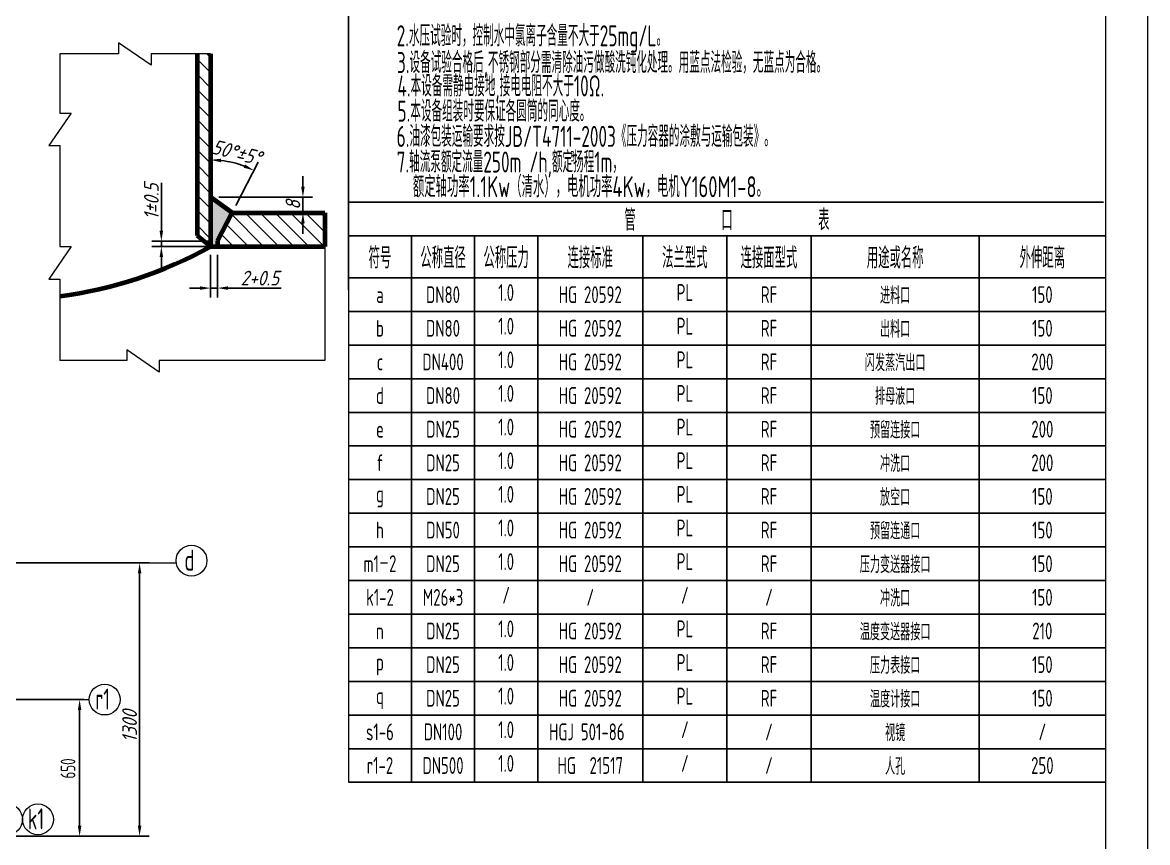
# Model space of a CAD drawing. Header units: millimetres. Extents: x -81840 to -67320, y -57700 to -40880.
# Drawn here: x -72670 to -67320, y -48315 to -44414 of the extents above; entities that cross this region are included whole.
import ezdxf
from ezdxf.enums import TextEntityAlignment as Align

# ---------------------------------------------------------------- set-up
doc = ezdxf.new("R2010")
doc.units = ezdxf.units.MM
doc.linetypes.add('ACAD_ISO02W100', pattern=[11, 8, -3])
for name, color, linetype, lineweight in [('标注', 7, 'Continuous', 18), ('粗实线', 4, 'Continuous', 70), ('细实线', 7, 'Continuous', 18), ('虚线', 2, 'ACAD_ISO02W100', 18)]:
    doc.layers.add(name, color=color, linetype=linetype, lineweight=lineweight)
doc.styles.add('GB', font='gbeitc.shx', dxfattribs={"bigfont": 'gbcbig.shx'})
doc.styles.add('HGCAD', font='gbenor.shx', dxfattribs={"width": 0.75, "bigfont": 'gbcbig.shx'})
doc.dimstyles.new('GB$0', dxfattribs={"dimscale": 20, "dimtxt": 3.5, "dimasz": 2.5, "dimexe": 2.25, "dimexo": 2, "dimtad": 1, "dimdec": 0, "dimtxsty": 'GB', "dimcen": 2.5, "dimadec": 0, "dimazin": 0, "dimtfac": 1, "dimtdec": 0, "dimtmove": 0, "dimatfit": 3, "dimfxl": 0, "dimarcsym": 0})
doc.dimstyles.new('GB$2', dxfattribs={"dimscale": 20, "dimtxt": 3.5, "dimasz": 2.5, "dimexe": 2.25, "dimexo": 2, "dimtad": 1, "dimdec": 0, "dimtxsty": 'GB', "dimcen": 2.5, "dimadec": 0, "dimazin": 0, "dimtfac": 1, "dimtdec": 0, "dimtmove": 0, "dimatfit": 3, "dimfxl": 0, "dimarcsym": 0})

# ---------------------------------------------------------------- blocks, each defined once
blk = doc.blocks.new('HGCAD#HGTFTK~A1Z~HGCAD图框')
at = {"layer": '细实线', "color": 7}
blk.add_lwpolyline([(10, -10), (-584, -10), (-584, 831), (10, 831)], close=True, dxfattribs=at)
at = {"layer": '细实线', "color": 2}
blk.add_lwpolyline([(0, 0), (-559, 0), (-559, 821), (0, 821)], close=True, dxfattribs=at)
blk = doc.blocks.new('HGCAD设计数据表-管口表-表头')
at = {"color": 7, "linetype": 'Continuous', "lineweight": -3}
for p, q in [((-180, 0), (-180, -18)), ((-180, -8), (0, -8)), ((-165, -8), (-165, -18)), ((-150, -8), (-150, -18)), ((-135, -8), (-135, -18)), ((-110, -8), (-110, -18)), ((-90, -8), (-90, -18)), ((-70, -8), (-70, -18)), ((-30, -8), (-30, -18)), ((-180, -18), (0, -18))]:
    blk.add_line(p, q, dxfattribs=at)
at = {"color": 7, "linetype": 'Continuous', "lineweight": -3, "style": 'HGCAD', "width": 0.75}
for s, p in [('管          口          表', (-90, -4)), ('符号', (-172.5, -13)), ('公称直径', (-157.5, -13)), ('公称压力', (-142.5, -13)), ('连接标准', (-122.5, -13)), ('法兰型式', (-100, -13)), ('连接面型式', (-80, -13)), ('用途或名称', (-50, -13)), ('外伸距离', (-15, -13))]:
    blk.add_text(s, height=5, dxfattribs=at).set_placement(p, align=Align.MIDDLE)
blk = doc.blocks.new('HGCAD设计数据表-管口表-内容')
at = {"color": 7, "linetype": 'Continuous', "lineweight": -3}
for p, q in [((-165, 0), (-165, -8)), ((-150, 0), (-150, -8)), ((-135, 0), (-135, -8)), ((-110, 0), (-110, -8)), ((-90, 0), (-90, -8)), ((-70, 0), (-70, -8)), ((-30, 0), (-30, -8)), ((-180, -8), (0, -8))]:
    blk.add_line(p, q, dxfattribs=at)
at = {"layer": '细实线', "color": 4}
blk.add_line((-180, 0), (-180, -8), dxfattribs=at)
at = {"color": 7, "linetype": 'Continuous', "lineweight": -3, "style": 'HGCAD', "width": 0.75, "flags": 8}
for tag, p in [('NO', (-172.5, -4)), ('PARTNO', (-157.5, -4)), ('PARTNAME', (-142.5, -3.5)), ('NUM', (-122.5, -4)), ('MATERIAL', (-100, -3.5)), ('ONE', (-80, -4)), ('ALL', (-50, -4)), ('NOTICE', (-15, -4))]:
    blk.add_attdef(tag, text='', height=4, dxfattribs=at).set_placement(p, align=Align.MIDDLE)
blk = doc.blocks.new('*D246')
at = {"layer": 'Defpoints', "color": 0, "ltscale": 20}
for p in [(-73463.7, -46984.9), (-73687.5, -48284.9), (-72113, -48284.9)]:
    blk.add_point(p, dxfattribs=at)
at = {"layer": '标注', "color": 0, "lineweight": -2, "ltscale": 20}
for p, q in [((-73423.7, -46984.9), (-72068, -46984.9)), ((-72113, -47034.9), (-72113, -48234.9)), ((-73647.5, -48284.9), (-72068, -48284.9))]:
    blk.add_line(p, q, dxfattribs=at)
at = {"layer": '标注', "color": 0, "ltscale": 20}
for points in [[(-72121.3, -47034.9), (-72104.7, -47034.9), (-72113, -46984.9)], [(-72121.3, -48234.9), (-72104.7, -48234.9), (-72113, -48284.9)]]:
    blk.add_solid(points, dxfattribs=at)
at = {"layer": '标注', "color": 0, "ltscale": 20, "insert": (-72160.5, -47761.7), "char_height": 70, "attachment_point": 5, "rotation": 90, "style": 'GB'}
blk.add_mtext('1300', dxfattribs=at)
blk = doc.blocks.new('*D216')
at = {"layer": 'Defpoints', "color": 0, "ltscale": 20}
for p in [(-73402.4, -47634.9), (-72915.9, -48284.9), (-72398.2, -48284.9)]:
    blk.add_point(p, dxfattribs=at)
at = {"layer": '标注', "color": 0, "lineweight": -2, "ltscale": 20}
for p, q in [((-73382.4, -47634.9), (-72378.2, -47634.9)), ((-72398.2, -47684.9), (-72398.2, -48234.9)), ((-72895.9, -48284.9), (-72378.2, -48284.9))]:
    blk.add_line(p, q, dxfattribs=at)
at = {"layer": '标注', "color": 0, "ltscale": 20}
for points in [[(-72406.6, -47684.9), (-72389.9, -47684.9), (-72398.2, -47634.9)], [(-72406.6, -48234.9), (-72389.9, -48234.9), (-72398.2, -48284.9)]]:
    blk.add_solid(points, dxfattribs=at)
at = {"layer": '标注', "color": 0, "ltscale": 20, "insert": (-72453.2, -47962.7), "char_height": 70, "attachment_point": 5, "rotation": 90, "style": 'HGCAD'}
blk.add_mtext('650', dxfattribs=at)
blk = doc.blocks.new('*D240')
at = {"layer": 'Defpoints', "color": 0}
for p in [(-71775.5, -45244.7), (-71673.1, -45319.5), (-71336.3, -45319.5)]:
    blk.add_point(p, dxfattribs=at)
at = {"layer": '标注', "color": 0, "lineweight": -2}
for p, q in [((-71336.3, -45194.7), (-71336.3, -45144.7)), ((-71735.5, -45244.7), (-71291.3, -45244.7)), ((-71336.3, -45244.7), (-71336.3, -45319.5)), ((-71633.1, -45319.5), (-71291.3, -45319.5)), ((-71336.3, -45369.5), (-71336.3, -45419.5))]:
    blk.add_line(p, q, dxfattribs=at)
at = {"layer": '标注', "color": 0}
for points in [[(-71344.6, -45194.7), (-71327.9, -45194.7), (-71336.3, -45244.7)], [(-71344.6, -45369.5), (-71327.9, -45369.5), (-71336.3, -45319.5)]]:
    blk.add_solid(points, dxfattribs=at)
at = {"layer": '标注', "color": 0, "insert": (-71383.8, -45282.1), "char_height": 70, "attachment_point": 5, "rotation": 90, "style": 'GB'}
blk.add_mtext('8', dxfattribs=at)
blk = doc.blocks.new('*D241')
at = {"layer": 'Defpoints', "color": 0}
for p in [(-71775.5, -45479.5), (-71742.7, -45479.5), (-71742.7, -45677.5)]:
    blk.add_point(p, dxfattribs=at)
at = {"layer": '标注', "color": 0, "lineweight": -2}
for p, q in [((-71775.5, -45519.5), (-71775.5, -45722.5)), ((-71742.7, -45519.5), (-71742.7, -45722.5)), ((-71825.5, -45677.5), (-71875.5, -45677.5)), ((-71775.5, -45677.5), (-71742.7, -45677.5)), ((-71692.7, -45677.5), (-71439.8, -45677.5))]:
    blk.add_line(p, q, dxfattribs=at)
at = {"layer": '标注', "color": 0}
for points in [[(-71825.5, -45669.1), (-71825.5, -45685.8), (-71775.5, -45677.5)], [(-71692.7, -45669.1), (-71692.7, -45685.8), (-71742.7, -45677.5)]]:
    blk.add_solid(points, dxfattribs=at)
at = {"layer": '标注', "color": 0, "insert": (-71541.3, -45630), "char_height": 70, "attachment_point": 5, "style": 'GB'}
blk.add_mtext('2+0.5', dxfattribs=at)
blk = doc.blocks.new('*D242')
at = {"layer": 'Defpoints', "color": 0}
for p in [(-72009.5, -45454.8), (-71742.7, -45454.8), (-71742.7, -45479.5)]:
    blk.add_point(p, dxfattribs=at)
at = {"layer": '标注', "color": 0, "lineweight": -2}
for p, q in [((-72009.5, -45404.8), (-72009.5, -45176.6)), ((-71782.7, -45454.8), (-72054.5, -45454.8)), ((-72009.5, -45479.5), (-72009.5, -45454.8)), ((-71782.7, -45479.5), (-72054.5, -45479.5)), ((-72009.5, -45529.5), (-72009.5, -45579.5))]:
    blk.add_line(p, q, dxfattribs=at)
at = {"layer": '标注', "color": 0}
for points in [[(-72017.9, -45404.8), (-72001.2, -45404.8), (-72009.5, -45454.8)], [(-72017.9, -45529.5), (-72001.2, -45529.5), (-72009.5, -45479.5)]]:
    blk.add_solid(points, dxfattribs=at)
at = {"layer": '标注', "color": 0, "insert": (-72057, -45265.7), "char_height": 70, "attachment_point": 5, "rotation": 90, "style": 'GB'}
blk.add_mtext('1%%p0.5', dxfattribs=at)
blk = doc.blocks.new('*D247')
at = {"layer": 'Defpoints', "color": 0}
for p in [(-71775.5, -44562.5), (-71704.3, -45073.2), (-71673.1, -45319.5), (-71742.7, -45454.8), (-71775.5, -45479.5)]:
    blk.add_point(p, dxfattribs=at)
at = {"layer": '标注', "color": 0, "lineweight": -2}
blk.add_line((-71654.8, -45283.9), (-71548.6, -45077.6), dxfattribs=at)
blk.add_arc((-71775.5, -45518.4), 450.8, 69.1199, 83.6415, dxfattribs=at)
at = {"layer": '标注', "color": 0}
for points in [[(-71726, -45078.7), (-71725.1, -45062), (-71775.5, -45067.6)], [(-71611.4, -45089.6), (-71618.2, -45104.8), (-71569.2, -45117.6)]]:
    blk.add_solid(points, dxfattribs=at)
at = {"layer": '标注', "color": 0, "insert": (-71651.7, -45031.7), "char_height": 70, "attachment_point": 5, "rotation": 345.7297, "style": 'GB'}
blk.add_mtext('50%%d%%p5%%D', dxfattribs=at)

msp = doc.modelspace()

# ---------------------------------------------------------------- hatches: boundary and pattern name
at = {"layer": '标注'}
h = msp.add_hatch(dxfattribs=at)
h.set_pattern_fill('ANSI31', color=256, scale=16, angle=90, style=0)
h.set_pattern_definition([(135, (-68881.703, -40362.074), (-35.92102, -35.92102), [])])
h.paths.add_polyline_path([(-71231.48, -45319.5), (-71673.12, -45319.5), (-71742.75, -45454.76), (-71742.75, -45479.5), (-71231.48, -45479.5)])
h.paths.add_polyline_path([(-71775.48, -44562.51), (-71839.48, -44562.51), (-71839.48, -45427.09), (-71775.48, -45479.5)])
msp.add_hatch(color=256, dxfattribs=at).paths.add_polyline_path([(-71673.12, -45319.5), (-71775.48, -45244.68), (-71775.48, -45479.5), (-71742.75, -45479.5), (-71742.75, -45454.76)])

# ---------------------------------------------------------------- linework, layer by layer
for p, q in [((-72212.69, -44562.51), (-72492.92, -44562.51)), ((-72492.92, -44562.51), (-72492.92, -44845.17)), ((-72058.14, -44616.64), (-72212.69, -44510.83)), ((-72212.69, -44510.83), (-72212.69, -44562.51)), ((-71775.48, -44562.51), (-72058.14, -44562.51)), ((-72058.14, -44562.51), (-72058.14, -44616.64)), ((-72438.79, -44845.17), (-72544.6, -44999.71)), ((-72492.92, -44845.17), (-72438.79, -44845.17)), ((-72544.6, -44999.71), (-72492.92, -44999.71)), ((-72492.92, -44999.71), (-72492.92, -45279.94)), ((-72492.92, -45279.94), (-72492.92, -45480.08)), ((-72438.79, -45480.08), (-72544.6, -45634.63)), ((-72492.92, -45480.08), (-72438.79, -45480.08)), ((-71231.48, -45479.5), (-71231.48, -46022.53)), ((-72544.6, -45634.63), (-72492.92, -45634.63)), ((-72492.92, -45634.63), (-72492.92, -46022.53)), ((-72019.59, -46076.66), (-72174.13, -45970.85)), ((-72174.13, -45970.85), (-72174.13, -46022.53)), ((-72174.13, -46022.53), (-72492.92, -46022.53)), ((-71550.23, -46022.53), (-72019.59, -46022.53)), ((-72019.59, -46022.53), (-72019.59, -46076.66)), ((-71231.48, -46022.53), (-71550.23, -46022.53))]:
    msp.add_line(p, q, dxfattribs=at)
at = {"layer": '标注', "ltscale": 20}
for p, q in [((-72614.47, -46984.9), (-71938.63, -46984.9)), ((-72378.23, -47634.9), (-72352.34, -47634.9))]:
    msp.add_line(p, q, dxfattribs=at)
for centre in [(-71866.05, -46974), (-72278.95, -47634.9), (-72743.04, -48204.9), (-72596.26, -48204.9)]:
    msp.add_circle(centre, 73.39, dxfattribs=at)
at = {"layer": '粗实线', "lineweight": -3}
for p, q in [((-71120, -44280), (-71120, -45685)), ((-71120, -45268.51), (-67530, -45268.51))]:
    msp.add_line(p, q, dxfattribs=at)
at = {"layer": '粗实线'}
for p, q in [((-71839.48, -44562.51), (-71839.48, -45427.09)), ((-71775.48, -44562.51), (-71775.48, -45479.5)), ((-71673.12, -45319.5), (-71775.48, -45244.68)), ((-71742.75, -45454.76), (-71673.12, -45319.5)), ((-71673.12, -45319.5), (-71231.48, -45319.5)), ((-71231.48, -45319.5), (-71231.48, -45479.5)), ((-71839.48, -45427.09), (-71775.48, -45479.5)), ((-71742.75, -45454.76), (-71742.75, -45479.5)), ((-71775.48, -45479.5), (-71231.48, -45479.5))]:
    msp.add_line(p, q, dxfattribs=at)
msp.add_arc((-72748.86, -43729.75), 2002.28, 277.34397, 299.08692, dxfattribs=at)

# ---------------------------------------------------------------- block references
at = {"layer": '标注', "ltscale": 12, "xscale": 20, "yscale": 20, "zscale": 19.99999999999968}
msp.add_blockref('HGCAD设计数据表-管口表-表头', (-67520, -45268.51), dxfattribs=at)
at = {"layer": '标注', "ltscale": 12}
ref = msp.add_blockref('HGCAD设计数据表-管口表-内容', (-67520, -45628.51), dxfattribs=dict(at, xscale=20, yscale=20, zscale=19.99999999999968))
ref.add_attrib('ALL', '进料口', dxfattribs={"layer": '0', "color": 7, "linetype": 'Continuous', "lineweight": 0, "height": 80, "style": 'HGCAD', "width": 0.75, "flags": 8}).set_placement((-68520, -45708.51), align=Align.MIDDLE)
ref.add_attrib('ONE', 'RF', dxfattribs={"layer": '0', "color": 7, "linetype": 'Continuous', "lineweight": 0, "height": 80, "style": 'HGCAD', "width": 0.75, "flags": 8}).set_placement((-69120, -45708.51), align=Align.MIDDLE)
ref.add_attrib('MATERIAL', 'PL', dxfattribs={"layer": '0', "color": 7, "linetype": 'Continuous', "lineweight": 0, "height": 80, "style": 'HGCAD', "width": 0.75, "flags": 8}).set_placement((-69520, -45698.51), align=Align.MIDDLE)
ref.add_attrib('NUM', 'HG 20592', dxfattribs={"layer": '0', "color": 7, "linetype": 'Continuous', "lineweight": 0, "height": 80, "style": 'HGCAD', "width": 0.75, "flags": 8}).set_placement((-69970, -45708.51), align=Align.MIDDLE)
ref.add_attrib('PARTNAME', '1.0', dxfattribs={"layer": '0', "color": 7, "linetype": 'Continuous', "lineweight": 0, "height": 80, "style": 'HGCAD', "width": 0.75, "flags": 8}).set_placement((-70370, -45698.51), align=Align.MIDDLE)
ref.add_attrib('PARTNO', 'DN80', dxfattribs={"layer": '0', "color": 7, "linetype": 'Continuous', "lineweight": 0, "height": 80, "style": 'HGCAD', "width": 0.75, "flags": 8}).set_placement((-70670, -45708.51), align=Align.MIDDLE)
ref.add_attrib('NO', 'a', dxfattribs={"layer": '0', "color": 7, "linetype": 'Continuous', "lineweight": 0, "height": 80, "style": 'HGCAD', "width": 0.75, "flags": 8}).set_placement((-70970, -45708.51), align=Align.MIDDLE)
ref.add_attrib('NOTICE', '150', dxfattribs={"layer": '0', "color": 7, "linetype": 'Continuous', "lineweight": 0, "height": 80, "style": 'HGCAD', "width": 0.75, "flags": 8}).set_placement((-67820, -45708.51), align=Align.MIDDLE)
ref = msp.add_blockref('HGCAD设计数据表-管口表-内容', (-67520, -45788.51), dxfattribs=dict(at, xscale=20, yscale=20, zscale=19.99999999999968))
ref.add_attrib('ALL', '出料口', dxfattribs={"layer": '0', "color": 7, "linetype": 'Continuous', "lineweight": 0, "height": 80, "style": 'HGCAD', "width": 0.75, "flags": 8}).set_placement((-68520, -45868.51), align=Align.MIDDLE)
ref.add_attrib('ONE', 'RF', dxfattribs={"layer": '0', "color": 7, "linetype": 'Continuous', "lineweight": 0, "height": 80, "style": 'HGCAD', "width": 0.75, "flags": 8}).set_placement((-69120, -45868.51), align=Align.MIDDLE)
ref.add_attrib('MATERIAL', 'PL', dxfattribs={"layer": '0', "color": 7, "linetype": 'Continuous', "lineweight": 0, "height": 80, "style": 'HGCAD', "width": 0.75, "flags": 8}).set_placement((-69520, -45858.51), align=Align.MIDDLE)
ref.add_attrib('NUM', 'HG 20592', dxfattribs={"layer": '0', "color": 7, "linetype": 'Continuous', "lineweight": 0, "height": 80, "style": 'HGCAD', "width": 0.75, "flags": 8}).set_placement((-69970, -45868.51), align=Align.MIDDLE)
ref.add_attrib('PARTNAME', '1.0', dxfattribs={"layer": '0', "color": 7, "linetype": 'Continuous', "lineweight": 0, "height": 80, "style": 'HGCAD', "width": 0.75, "flags": 8}).set_placement((-70370, -45858.51), align=Align.MIDDLE)
ref.add_attrib('PARTNO', 'DN80', dxfattribs={"layer": '0', "color": 7, "linetype": 'Continuous', "lineweight": 0, "height": 80, "style": 'HGCAD', "width": 0.75, "flags": 8}).set_placement((-70670, -45868.51), align=Align.MIDDLE)
ref.add_attrib('NO', 'b', dxfattribs={"layer": '0', "color": 7, "linetype": 'Continuous', "lineweight": 0, "height": 80, "style": 'HGCAD', "width": 0.75, "flags": 8}).set_placement((-70970, -45868.51), align=Align.MIDDLE)
ref.add_attrib('NOTICE', '150', dxfattribs={"layer": '0', "color": 7, "linetype": 'Continuous', "lineweight": 0, "height": 80, "style": 'HGCAD', "width": 0.75, "flags": 8}).set_placement((-67820, -45868.51), align=Align.MIDDLE)
ref = msp.add_blockref('HGCAD设计数据表-管口表-内容', (-67520, -45948.51), dxfattribs=dict(at, xscale=20, yscale=20, zscale=19.99999999999968))
ref.add_attrib('ALL', '闪发蒸汽出口', dxfattribs={"layer": '0', "color": 7, "linetype": 'Continuous', "lineweight": 0, "height": 80, "style": 'HGCAD', "width": 0.75, "flags": 8}).set_placement((-68520, -46028.51), align=Align.MIDDLE)
ref.add_attrib('ONE', 'RF', dxfattribs={"layer": '0', "color": 7, "linetype": 'Continuous', "lineweight": 0, "height": 80, "style": 'HGCAD', "width": 0.75, "flags": 8}).set_placement((-69120, -46028.51), align=Align.MIDDLE)
ref.add_attrib('MATERIAL', 'PL', dxfattribs={"layer": '0', "color": 7, "linetype": 'Continuous', "lineweight": 0, "height": 80, "style": 'HGCAD', "width": 0.75, "flags": 8}).set_placement((-69520, -46018.51), align=Align.MIDDLE)
ref.add_attrib('NUM', 'HG 20592', dxfattribs={"layer": '0', "color": 7, "linetype": 'Continuous', "lineweight": 0, "height": 80, "style": 'HGCAD', "width": 0.75, "flags": 8}).set_placement((-69970, -46028.51), align=Align.MIDDLE)
ref.add_attrib('PARTNAME', '1.0', dxfattribs={"layer": '0', "color": 7, "linetype": 'Continuous', "lineweight": 0, "height": 80, "style": 'HGCAD', "width": 0.75, "flags": 8}).set_placement((-70370, -46018.51), align=Align.MIDDLE)
ref.add_attrib('PARTNO', 'DN400', dxfattribs={"layer": '0', "color": 7, "linetype": 'Continuous', "lineweight": 0, "height": 80, "style": 'HGCAD', "width": 0.75, "flags": 8}).set_placement((-70670, -46028.51), align=Align.MIDDLE)
ref.add_attrib('NO', 'c', dxfattribs={"layer": '0', "color": 7, "linetype": 'Continuous', "lineweight": 0, "height": 80, "style": 'HGCAD', "width": 0.75, "flags": 8}).set_placement((-70970, -46028.51), align=Align.MIDDLE)
ref.add_attrib('NOTICE', '200', dxfattribs={"layer": '0', "color": 7, "linetype": 'Continuous', "lineweight": 0, "height": 80, "style": 'HGCAD', "width": 0.75, "flags": 8}).set_placement((-67820, -46028.51), align=Align.MIDDLE)
ref = msp.add_blockref('HGCAD设计数据表-管口表-内容', (-67520, -46108.51), dxfattribs=dict(at, xscale=20, yscale=20, zscale=19.99999999999968))
ref.add_attrib('ALL', '排母液口', dxfattribs={"layer": '0', "color": 7, "linetype": 'Continuous', "lineweight": 0, "height": 80, "style": 'HGCAD', "width": 0.75, "flags": 8}).set_placement((-68520, -46188.51), align=Align.MIDDLE)
ref.add_attrib('ONE', 'RF', dxfattribs={"layer": '0', "color": 7, "linetype": 'Continuous', "lineweight": 0, "height": 80, "style": 'HGCAD', "width": 0.75, "flags": 8}).set_placement((-69120, -46188.51), align=Align.MIDDLE)
ref.add_attrib('MATERIAL', 'PL', dxfattribs={"layer": '0', "color": 7, "linetype": 'Continuous', "lineweight": 0, "height": 80, "style": 'HGCAD', "width": 0.75, "flags": 8}).set_placement((-69520, -46178.51), align=Align.MIDDLE)
ref.add_attrib('NUM', 'HG 20592', dxfattribs={"layer": '0', "color": 7, "linetype": 'Continuous', "lineweight": 0, "height": 80, "style": 'HGCAD', "width": 0.75, "flags": 8}).set_placement((-69970, -46188.51), align=Align.MIDDLE)
ref.add_attrib('PARTNAME', '1.0', dxfattribs={"layer": '0', "color": 7, "linetype": 'Continuous', "lineweight": 0, "height": 80, "style": 'HGCAD', "width": 0.75, "flags": 8}).set_placement((-70370, -46178.51), align=Align.MIDDLE)
ref.add_attrib('PARTNO', 'DN80', dxfattribs={"layer": '0', "color": 7, "linetype": 'Continuous', "lineweight": 0, "height": 80, "style": 'HGCAD', "width": 0.75, "flags": 8}).set_placement((-70670, -46188.51), align=Align.MIDDLE)
ref.add_attrib('NO', 'd', dxfattribs={"layer": '0', "color": 7, "linetype": 'Continuous', "lineweight": 0, "height": 80, "style": 'HGCAD', "width": 0.75, "flags": 8}).set_placement((-70970, -46188.51), align=Align.MIDDLE)
ref.add_attrib('NOTICE', '150', dxfattribs={"layer": '0', "color": 7, "linetype": 'Continuous', "lineweight": 0, "height": 80, "style": 'HGCAD', "width": 0.75, "flags": 8}).set_placement((-67820, -46188.51), align=Align.MIDDLE)
ref = msp.add_blockref('HGCAD设计数据表-管口表-内容', (-67520, -46268.51), dxfattribs=dict(at, xscale=20, yscale=20, zscale=19.99999999999968))
ref.add_attrib('ALL', '预留连接口', dxfattribs={"layer": '0', "color": 7, "linetype": 'Continuous', "lineweight": 0, "height": 80, "style": 'HGCAD', "width": 0.75, "flags": 8}).set_placement((-68520, -46348.51), align=Align.MIDDLE)
ref.add_attrib('ONE', 'RF', dxfattribs={"layer": '0', "color": 7, "linetype": 'Continuous', "lineweight": 0, "height": 80, "style": 'HGCAD', "width": 0.75, "flags": 8}).set_placement((-69120, -46348.51), align=Align.MIDDLE)
ref.add_attrib('MATERIAL', 'PL', dxfattribs={"layer": '0', "color": 7, "linetype": 'Continuous', "lineweight": 0, "height": 80, "style": 'HGCAD', "width": 0.75, "flags": 8}).set_placement((-69520, -46338.51), align=Align.MIDDLE)
ref.add_attrib('NUM', 'HG 20592', dxfattribs={"layer": '0', "color": 7, "linetype": 'Continuous', "lineweight": 0, "height": 80, "style": 'HGCAD', "width": 0.75, "flags": 8}).set_placement((-69970, -46348.51), align=Align.MIDDLE)
ref.add_attrib('PARTNAME', '1.0', dxfattribs={"layer": '0', "color": 7, "linetype": 'Continuous', "lineweight": 0, "height": 80, "style": 'HGCAD', "width": 0.75, "flags": 8}).set_placement((-70370, -46338.51), align=Align.MIDDLE)
ref.add_attrib('PARTNO', 'DN25', dxfattribs={"layer": '0', "color": 7, "linetype": 'Continuous', "lineweight": 0, "height": 80, "style": 'HGCAD', "width": 0.75, "flags": 8}).set_placement((-70670, -46348.51), align=Align.MIDDLE)
ref.add_attrib('NO', 'e', dxfattribs={"layer": '0', "color": 7, "linetype": 'Continuous', "lineweight": 0, "height": 80, "style": 'HGCAD', "width": 0.75, "flags": 8}).set_placement((-70970, -46348.51), align=Align.MIDDLE)
ref.add_attrib('NOTICE', '200', dxfattribs={"layer": '0', "color": 7, "linetype": 'Continuous', "lineweight": 0, "height": 80, "style": 'HGCAD', "width": 0.75, "flags": 8}).set_placement((-67820, -46348.51), align=Align.MIDDLE)
ref = msp.add_blockref('HGCAD设计数据表-管口表-内容', (-67520, -46428.51), dxfattribs=dict(at, xscale=20, yscale=20, zscale=19.99999999999968))
ref.add_attrib('ALL', '冲洗口', dxfattribs={"layer": '0', "color": 7, "linetype": 'Continuous', "lineweight": 0, "height": 80, "style": 'HGCAD', "width": 0.75, "flags": 8}).set_placement((-68520, -46508.51), align=Align.MIDDLE)
ref.add_attrib('ONE', 'RF', dxfattribs={"layer": '0', "color": 7, "linetype": 'Continuous', "lineweight": 0, "height": 80, "style": 'HGCAD', "width": 0.75, "flags": 8}).set_placement((-69120, -46508.51), align=Align.MIDDLE)
ref.add_attrib('MATERIAL', 'PL', dxfattribs={"layer": '0', "color": 7, "linetype": 'Continuous', "lineweight": 0, "height": 80, "style": 'HGCAD', "width": 0.75, "flags": 8}).set_placement((-69520, -46498.51), align=Align.MIDDLE)
ref.add_attrib('NUM', 'HG 20592', dxfattribs={"layer": '0', "color": 7, "linetype": 'Continuous', "lineweight": 0, "height": 80, "style": 'HGCAD', "width": 0.75, "flags": 8}).set_placement((-69970, -46508.51), align=Align.MIDDLE)
ref.add_attrib('PARTNAME', '1.0', dxfattribs={"layer": '0', "color": 7, "linetype": 'Continuous', "lineweight": 0, "height": 80, "style": 'HGCAD', "width": 0.75, "flags": 8}).set_placement((-70370, -46498.51), align=Align.MIDDLE)
ref.add_attrib('PARTNO', 'DN25', dxfattribs={"layer": '0', "color": 7, "linetype": 'Continuous', "lineweight": 0, "height": 80, "style": 'HGCAD', "width": 0.75, "flags": 8}).set_placement((-70670, -46508.51), align=Align.MIDDLE)
ref.add_attrib('NO', 'f', dxfattribs={"layer": '0', "color": 7, "linetype": 'Continuous', "lineweight": 0, "height": 80, "style": 'HGCAD', "width": 0.75, "flags": 8}).set_placement((-70970, -46508.51), align=Align.MIDDLE)
ref.add_attrib('NOTICE', '200', dxfattribs={"layer": '0', "color": 7, "linetype": 'Continuous', "lineweight": 0, "height": 80, "style": 'HGCAD', "width": 0.75, "flags": 8}).set_placement((-67820, -46508.51), align=Align.MIDDLE)
ref = msp.add_blockref('HGCAD设计数据表-管口表-内容', (-67520, -46588.51), dxfattribs=dict(at, xscale=20, yscale=20, zscale=19.99999999999968))
ref.add_attrib('ALL', '放空口', dxfattribs={"layer": '0', "color": 7, "linetype": 'Continuous', "lineweight": 0, "height": 80, "style": 'HGCAD', "width": 0.75, "flags": 8}).set_placement((-68520, -46668.51), align=Align.MIDDLE)
ref.add_attrib('ONE', 'RF', dxfattribs={"layer": '0', "color": 7, "linetype": 'Continuous', "lineweight": 0, "height": 80, "style": 'HGCAD', "width": 0.75, "flags": 8}).set_placement((-69120, -46668.51), align=Align.MIDDLE)
ref.add_attrib('MATERIAL', 'PL', dxfattribs={"layer": '0', "color": 7, "linetype": 'Continuous', "lineweight": 0, "height": 80, "style": 'HGCAD', "width": 0.75, "flags": 8}).set_placement((-69520, -46658.51), align=Align.MIDDLE)
ref.add_attrib('NUM', 'HG 20592', dxfattribs={"layer": '0', "color": 7, "linetype": 'Continuous', "lineweight": 0, "height": 80, "style": 'HGCAD', "width": 0.75, "flags": 8}).set_placement((-69970, -46668.51), align=Align.MIDDLE)
ref.add_attrib('PARTNAME', '1.0', dxfattribs={"layer": '0', "color": 7, "linetype": 'Continuous', "lineweight": 0, "height": 80, "style": 'HGCAD', "width": 0.75, "flags": 8}).set_placement((-70370, -46658.51), align=Align.MIDDLE)
ref.add_attrib('PARTNO', 'DN25', dxfattribs={"layer": '0', "color": 7, "linetype": 'Continuous', "lineweight": 0, "height": 80, "style": 'HGCAD', "width": 0.75, "flags": 8}).set_placement((-70670, -46668.51), align=Align.MIDDLE)
ref.add_attrib('NO', 'g', dxfattribs={"layer": '0', "color": 7, "linetype": 'Continuous', "lineweight": 0, "height": 80, "style": 'HGCAD', "width": 0.75, "flags": 8}).set_placement((-70970, -46668.51), align=Align.MIDDLE)
ref.add_attrib('NOTICE', '150', dxfattribs={"layer": '0', "color": 7, "linetype": 'Continuous', "lineweight": 0, "height": 80, "style": 'HGCAD', "width": 0.75, "flags": 8}).set_placement((-67820, -46668.51), align=Align.MIDDLE)
ref = msp.add_blockref('HGCAD设计数据表-管口表-内容', (-67520, -46748.51), dxfattribs=dict(at, xscale=20, yscale=20, zscale=19.99999999999968))
ref.add_attrib('ALL', '预留连通口', dxfattribs={"layer": '0', "color": 7, "linetype": 'Continuous', "lineweight": 0, "height": 80, "style": 'HGCAD', "width": 0.75, "flags": 8}).set_placement((-68520, -46828.51), align=Align.MIDDLE)
ref.add_attrib('ONE', 'RF', dxfattribs={"layer": '0', "color": 7, "linetype": 'Continuous', "lineweight": 0, "height": 80, "style": 'HGCAD', "width": 0.75, "flags": 8}).set_placement((-69120, -46828.51), align=Align.MIDDLE)
ref.add_attrib('MATERIAL', 'PL', dxfattribs={"layer": '0', "color": 7, "linetype": 'Continuous', "lineweight": 0, "height": 80, "style": 'HGCAD', "width": 0.75, "flags": 8}).set_placement((-69520, -46818.51), align=Align.MIDDLE)
ref.add_attrib('NUM', 'HG 20592', dxfattribs={"layer": '0', "color": 7, "linetype": 'Continuous', "lineweight": 0, "height": 80, "style": 'HGCAD', "width": 0.75, "flags": 8}).set_placement((-69970, -46828.51), align=Align.MIDDLE)
ref.add_attrib('PARTNAME', '1.0', dxfattribs={"layer": '0', "color": 7, "linetype": 'Continuous', "lineweight": 0, "height": 80, "style": 'HGCAD', "width": 0.75, "flags": 8}).set_placement((-70370, -46818.51), align=Align.MIDDLE)
ref.add_attrib('PARTNO', 'DN50', dxfattribs={"layer": '0', "color": 7, "linetype": 'Continuous', "lineweight": 0, "height": 80, "style": 'HGCAD', "width": 0.75, "flags": 8}).set_placement((-70670, -46828.51), align=Align.MIDDLE)
ref.add_attrib('NO', 'h', dxfattribs={"layer": '0', "color": 7, "linetype": 'Continuous', "lineweight": 0, "height": 80, "style": 'HGCAD', "width": 0.75, "flags": 8}).set_placement((-70970, -46828.51), align=Align.MIDDLE)
ref.add_attrib('NOTICE', '150', dxfattribs={"layer": '0', "color": 7, "linetype": 'Continuous', "lineweight": 0, "height": 80, "style": 'HGCAD', "width": 0.75, "flags": 8}).set_placement((-67820, -46828.51), align=Align.MIDDLE)
ref = msp.add_blockref('HGCAD设计数据表-管口表-内容', (-67520, -46908.51), dxfattribs=dict(at, xscale=20, yscale=20, zscale=19.99999999999968))
ref.add_attrib('ALL', '压力变送器接口', dxfattribs={"layer": '0', "color": 7, "linetype": 'Continuous', "lineweight": 0, "height": 80, "style": 'HGCAD', "width": 0.75, "flags": 8}).set_placement((-68520, -46988.51), align=Align.MIDDLE)
ref.add_attrib('ONE', 'RF', dxfattribs={"layer": '0', "color": 7, "linetype": 'Continuous', "lineweight": 0, "height": 80, "style": 'HGCAD', "width": 0.75, "flags": 8}).set_placement((-69120, -46988.51), align=Align.MIDDLE)
ref.add_attrib('MATERIAL', 'PL', dxfattribs={"layer": '0', "color": 7, "linetype": 'Continuous', "lineweight": 0, "height": 80, "style": 'HGCAD', "width": 0.75, "flags": 8}).set_placement((-69520, -46978.51), align=Align.MIDDLE)
ref.add_attrib('NUM', 'HG 20592', dxfattribs={"layer": '0', "color": 7, "linetype": 'Continuous', "lineweight": 0, "height": 80, "style": 'HGCAD', "width": 0.75, "flags": 8}).set_placement((-69970, -46988.51), align=Align.MIDDLE)
ref.add_attrib('PARTNAME', '1.0', dxfattribs={"layer": '0', "color": 7, "linetype": 'Continuous', "lineweight": 0, "height": 80, "style": 'HGCAD', "width": 0.75, "flags": 8}).set_placement((-70370, -46978.51), align=Align.MIDDLE)
ref.add_attrib('PARTNO', 'DN25', dxfattribs={"layer": '0', "color": 7, "linetype": 'Continuous', "lineweight": 0, "height": 80, "style": 'HGCAD', "width": 0.75, "flags": 8}).set_placement((-70670, -46988.51), align=Align.MIDDLE)
ref.add_attrib('NO', 'm1－2', dxfattribs={"layer": '0', "color": 7, "linetype": 'Continuous', "lineweight": 0, "height": 80, "style": 'HGCAD', "width": 0.75, "flags": 8}).set_placement((-70970, -46988.51), align=Align.MIDDLE)
ref.add_attrib('NOTICE', '150', dxfattribs={"layer": '0', "color": 7, "linetype": 'Continuous', "lineweight": 0, "height": 80, "style": 'HGCAD', "width": 0.75, "flags": 8}).set_placement((-67820, -46988.51), align=Align.MIDDLE)
ref = msp.add_blockref('HGCAD设计数据表-管口表-内容', (-67520, -47068.51), dxfattribs=dict(at, xscale=20, yscale=20, zscale=19.99999999999968))
ref.add_attrib('ALL', '冲洗口', dxfattribs={"layer": '0', "color": 7, "linetype": 'Continuous', "lineweight": 0, "height": 80, "style": 'HGCAD', "width": 0.75, "flags": 8}).set_placement((-68520, -47148.51), align=Align.MIDDLE)
ref.add_attrib('ONE', '/', dxfattribs={"layer": '0', "color": 7, "linetype": 'Continuous', "lineweight": 0, "height": 80, "style": 'HGCAD', "width": 0.75, "flags": 8}).set_placement((-69120, -47148.51), align=Align.MIDDLE)
ref.add_attrib('MATERIAL', '/', dxfattribs={"layer": '0', "color": 7, "linetype": 'Continuous', "lineweight": 0, "height": 80, "style": 'HGCAD', "width": 0.75, "flags": 8}).set_placement((-69520, -47138.51), align=Align.MIDDLE)
ref.add_attrib('NUM', '/', dxfattribs={"layer": '0', "color": 7, "linetype": 'Continuous', "lineweight": 0, "height": 80, "style": 'HGCAD', "width": 0.75, "flags": 8}).set_placement((-69970, -47148.51), align=Align.MIDDLE)
ref.add_attrib('PARTNAME', '/', dxfattribs={"layer": '0', "color": 7, "linetype": 'Continuous', "lineweight": 0, "height": 80, "style": 'HGCAD', "width": 0.75, "flags": 8}).set_placement((-70370, -47138.51), align=Align.MIDDLE)
ref.add_attrib('PARTNO', 'M26*3', dxfattribs={"layer": '0', "color": 7, "linetype": 'Continuous', "lineweight": 0, "height": 80, "style": 'HGCAD', "width": 0.75, "flags": 8}).set_placement((-70670, -47148.51), align=Align.MIDDLE)
ref.add_attrib('NO', 'k1-2', dxfattribs={"layer": '0', "color": 7, "linetype": 'Continuous', "lineweight": 0, "height": 80, "style": 'HGCAD', "width": 0.75, "flags": 8}).set_placement((-70970, -47148.51), align=Align.MIDDLE)
ref.add_attrib('NOTICE', '150', dxfattribs={"layer": '0', "color": 7, "linetype": 'Continuous', "lineweight": 0, "height": 80, "style": 'HGCAD', "width": 0.75, "flags": 8}).set_placement((-67820, -47148.51), align=Align.MIDDLE)
ref = msp.add_blockref('HGCAD设计数据表-管口表-内容', (-67520, -47228.51), dxfattribs=dict(at, xscale=20, yscale=20, zscale=19.99999999999968))
ref.add_attrib('ALL', '温度变送器接口', dxfattribs={"layer": '0', "color": 7, "linetype": 'Continuous', "lineweight": 0, "height": 80, "style": 'HGCAD', "width": 0.75, "flags": 8}).set_placement((-68520, -47308.51), align=Align.MIDDLE)
ref.add_attrib('ONE', 'RF', dxfattribs={"layer": '0', "color": 7, "linetype": 'Continuous', "lineweight": 0, "height": 80, "style": 'HGCAD', "width": 0.75, "flags": 8}).set_placement((-69120, -47308.51), align=Align.MIDDLE)
ref.add_attrib('MATERIAL', 'PL', dxfattribs={"layer": '0', "color": 7, "linetype": 'Continuous', "lineweight": 0, "height": 80, "style": 'HGCAD', "width": 0.75, "flags": 8}).set_placement((-69520, -47298.51), align=Align.MIDDLE)
ref.add_attrib('NUM', 'HG 20592', dxfattribs={"layer": '0', "color": 7, "linetype": 'Continuous', "lineweight": 0, "height": 80, "style": 'HGCAD', "width": 0.75, "flags": 8}).set_placement((-69970, -47308.51), align=Align.MIDDLE)
ref.add_attrib('PARTNAME', '1.0', dxfattribs={"layer": '0', "color": 7, "linetype": 'Continuous', "lineweight": 0, "height": 80, "style": 'HGCAD', "width": 0.75, "flags": 8}).set_placement((-70370, -47298.51), align=Align.MIDDLE)
ref.add_attrib('PARTNO', 'DN25', dxfattribs={"layer": '0', "color": 7, "linetype": 'Continuous', "lineweight": 0, "height": 80, "style": 'HGCAD', "width": 0.75, "flags": 8}).set_placement((-70670, -47308.51), align=Align.MIDDLE)
ref.add_attrib('NO', 'n', dxfattribs={"layer": '0', "color": 7, "linetype": 'Continuous', "lineweight": 0, "height": 80, "style": 'HGCAD', "width": 0.75, "flags": 8}).set_placement((-70970, -47308.51), align=Align.MIDDLE)
ref.add_attrib('NOTICE', '210', dxfattribs={"layer": '0', "color": 7, "linetype": 'Continuous', "lineweight": 0, "height": 80, "style": 'HGCAD', "width": 0.75, "flags": 8}).set_placement((-67820, -47308.51), align=Align.MIDDLE)
ref = msp.add_blockref('HGCAD设计数据表-管口表-内容', (-67520, -47388.51), dxfattribs=dict(at, xscale=20, yscale=20, zscale=19.99999999999968))
ref.add_attrib('ALL', '压力表接口', dxfattribs={"layer": '0', "color": 7, "linetype": 'Continuous', "lineweight": 0, "height": 80, "style": 'HGCAD', "width": 0.75, "flags": 8}).set_placement((-68520, -47468.51), align=Align.MIDDLE)
ref.add_attrib('ONE', 'RF', dxfattribs={"layer": '0', "color": 7, "linetype": 'Continuous', "lineweight": 0, "height": 80, "style": 'HGCAD', "width": 0.75, "flags": 8}).set_placement((-69120, -47468.51), align=Align.MIDDLE)
ref.add_attrib('MATERIAL', 'PL', dxfattribs={"layer": '0', "color": 7, "linetype": 'Continuous', "lineweight": 0, "height": 80, "style": 'HGCAD', "width": 0.75, "flags": 8}).set_placement((-69520, -47458.51), align=Align.MIDDLE)
ref.add_attrib('NUM', 'HG 20592', dxfattribs={"layer": '0', "color": 7, "linetype": 'Continuous', "lineweight": 0, "height": 80, "style": 'HGCAD', "width": 0.75, "flags": 8}).set_placement((-69970, -47468.51), align=Align.MIDDLE)
ref.add_attrib('PARTNAME', '1.0', dxfattribs={"layer": '0', "color": 7, "linetype": 'Continuous', "lineweight": 0, "height": 80, "style": 'HGCAD', "width": 0.75, "flags": 8}).set_placement((-70370, -47458.51), align=Align.MIDDLE)
ref.add_attrib('PARTNO', 'DN25', dxfattribs={"layer": '0', "color": 7, "linetype": 'Continuous', "lineweight": 0, "height": 80, "style": 'HGCAD', "width": 0.75, "flags": 8}).set_placement((-70670, -47468.51), align=Align.MIDDLE)
ref.add_attrib('NO', 'p', dxfattribs={"layer": '0', "color": 7, "linetype": 'Continuous', "lineweight": 0, "height": 80, "style": 'HGCAD', "width": 0.75, "flags": 8}).set_placement((-70970, -47468.51), align=Align.MIDDLE)
ref.add_attrib('NOTICE', '150', dxfattribs={"layer": '0', "color": 7, "linetype": 'Continuous', "lineweight": 0, "height": 80, "style": 'HGCAD', "width": 0.75, "flags": 8}).set_placement((-67820, -47468.51), align=Align.MIDDLE)
ref = msp.add_blockref('HGCAD设计数据表-管口表-内容', (-67520, -47548.51), dxfattribs=dict(at, xscale=20, yscale=20, zscale=19.99999999999968))
ref.add_attrib('ALL', '温度计接口', dxfattribs={"layer": '0', "color": 7, "linetype": 'Continuous', "lineweight": 0, "height": 80, "style": 'HGCAD', "width": 0.75, "flags": 8}).set_placement((-68520, -47628.51), align=Align.MIDDLE)
ref.add_attrib('ONE', 'RF', dxfattribs={"layer": '0', "color": 7, "linetype": 'Continuous', "lineweight": 0, "height": 80, "style": 'HGCAD', "width": 0.75, "flags": 8}).set_placement((-69120, -47628.51), align=Align.MIDDLE)
ref.add_attrib('MATERIAL', 'PL', dxfattribs={"layer": '0', "color": 7, "linetype": 'Continuous', "lineweight": 0, "height": 80, "style": 'HGCAD', "width": 0.75, "flags": 8}).set_placement((-69520, -47618.51), align=Align.MIDDLE)
ref.add_attrib('NUM', 'HG 20592', dxfattribs={"layer": '0', "color": 7, "linetype": 'Continuous', "lineweight": 0, "height": 80, "style": 'HGCAD', "width": 0.75, "flags": 8}).set_placement((-69970, -47628.51), align=Align.MIDDLE)
ref.add_attrib('PARTNAME', '1.0', dxfattribs={"layer": '0', "color": 7, "linetype": 'Continuous', "lineweight": 0, "height": 80, "style": 'HGCAD', "width": 0.75, "flags": 8}).set_placement((-70370, -47618.51), align=Align.MIDDLE)
ref.add_attrib('PARTNO', 'DN25', dxfattribs={"layer": '0', "color": 7, "linetype": 'Continuous', "lineweight": 0, "height": 80, "style": 'HGCAD', "width": 0.75, "flags": 8}).set_placement((-70670, -47628.51), align=Align.MIDDLE)
ref.add_attrib('NO', 'q', dxfattribs={"layer": '0', "color": 7, "linetype": 'Continuous', "lineweight": 0, "height": 80, "style": 'HGCAD', "width": 0.75, "flags": 8}).set_placement((-70970, -47628.51), align=Align.MIDDLE)
ref.add_attrib('NOTICE', '150', dxfattribs={"layer": '0', "color": 7, "linetype": 'Continuous', "lineweight": 0, "height": 80, "style": 'HGCAD', "width": 0.75, "flags": 8}).set_placement((-67820, -47628.51), align=Align.MIDDLE)
ref = msp.add_blockref('HGCAD设计数据表-管口表-内容', (-67520, -47708.51), dxfattribs=dict(at, xscale=20, yscale=20, zscale=19.99999999999968))
ref.add_attrib('ALL', '视镜', dxfattribs={"layer": '0', "color": 7, "linetype": 'Continuous', "lineweight": 0, "height": 80, "style": 'HGCAD', "width": 0.75, "flags": 8}).set_placement((-68520, -47788.51), align=Align.MIDDLE)
ref.add_attrib('ONE', '/', dxfattribs={"layer": '0', "color": 7, "linetype": 'Continuous', "lineweight": 0, "height": 80, "style": 'HGCAD', "width": 0.75, "flags": 8}).set_placement((-69120, -47788.51), align=Align.MIDDLE)
ref.add_attrib('MATERIAL', '/', dxfattribs={"layer": '0', "color": 7, "linetype": 'Continuous', "lineweight": 0, "height": 80, "style": 'HGCAD', "width": 0.75, "flags": 8}).set_placement((-69520, -47778.51), align=Align.MIDDLE)
ref.add_attrib('NUM', 'HGJ 501-86 ', dxfattribs={"layer": '0', "color": 7, "linetype": 'Continuous', "lineweight": 0, "height": 80, "style": 'HGCAD', "width": 0.75, "flags": 8}).set_placement((-69970, -47788.51), align=Align.MIDDLE)
ref.add_attrib('PARTNAME', '1.0', dxfattribs={"layer": '0', "color": 7, "linetype": 'Continuous', "lineweight": 0, "height": 80, "style": 'HGCAD', "width": 0.75, "flags": 8}).set_placement((-70370, -47778.51), align=Align.MIDDLE)
ref.add_attrib('PARTNO', 'DN100', dxfattribs={"layer": '0', "color": 7, "linetype": 'Continuous', "lineweight": 0, "height": 80, "style": 'HGCAD', "width": 0.75, "flags": 8}).set_placement((-70670, -47788.51), align=Align.MIDDLE)
ref.add_attrib('NO', 's1-6', dxfattribs={"layer": '0', "color": 7, "linetype": 'Continuous', "lineweight": 0, "height": 80, "style": 'HGCAD', "width": 0.75, "flags": 8}).set_placement((-70970, -47788.51), align=Align.MIDDLE)
ref.add_attrib('NOTICE', '/', dxfattribs={"layer": '0', "color": 7, "linetype": 'Continuous', "lineweight": 0, "height": 80, "style": 'HGCAD', "width": 0.75, "flags": 8}).set_placement((-67820, -47788.51), align=Align.MIDDLE)
ref = msp.add_blockref('HGCAD设计数据表-管口表-内容', (-67520, -47868.51), dxfattribs=dict(at, xscale=20, yscale=20, zscale=19.99999999999968))
ref.add_attrib('ALL', '人孔', dxfattribs={"layer": '0', "color": 7, "linetype": 'Continuous', "lineweight": 0, "height": 80, "style": 'HGCAD', "width": 0.75, "flags": 8}).set_placement((-68520, -47948.51), align=Align.MIDDLE)
ref.add_attrib('ONE', '/', dxfattribs={"layer": '0', "color": 7, "linetype": 'Continuous', "lineweight": 0, "height": 80, "style": 'HGCAD', "width": 0.75, "flags": 8}).set_placement((-69120, -47948.51), align=Align.MIDDLE)
ref.add_attrib('MATERIAL', '/', dxfattribs={"layer": '0', "color": 7, "linetype": 'Continuous', "lineweight": 0, "height": 80, "style": 'HGCAD', "width": 0.75, "flags": 8}).set_placement((-69520, -47938.51), align=Align.MIDDLE)
ref.add_attrib('NUM', 'HG  21517', dxfattribs={"layer": '0', "color": 7, "linetype": 'Continuous', "lineweight": 0, "height": 80, "style": 'HGCAD', "width": 0.75, "flags": 8}).set_placement((-69970, -47948.51), align=Align.MIDDLE)
ref.add_attrib('PARTNAME', '1.0', dxfattribs={"layer": '0', "color": 7, "linetype": 'Continuous', "lineweight": 0, "height": 80, "style": 'HGCAD', "width": 0.75, "flags": 8}).set_placement((-70370, -47938.51), align=Align.MIDDLE)
ref.add_attrib('PARTNO', 'DN500', dxfattribs={"layer": '0', "color": 7, "linetype": 'Continuous', "lineweight": 0, "height": 80, "style": 'HGCAD', "width": 0.75, "flags": 8}).set_placement((-70670, -47948.51), align=Align.MIDDLE)
ref.add_attrib('NO', 'r1-2', dxfattribs={"layer": '0', "color": 7, "linetype": 'Continuous', "lineweight": 0, "height": 80, "style": 'HGCAD', "width": 0.75, "flags": 8}).set_placement((-70970, -47948.51), align=Align.MIDDLE)
ref.add_attrib('NOTICE', '250', dxfattribs={"layer": '0', "color": 7, "linetype": 'Continuous', "lineweight": 0, "height": 80, "style": 'HGCAD', "width": 0.75, "flags": 8}).set_placement((-67820, -47948.51), align=Align.MIDDLE)
at = {"layer": '虚线', "ltscale": 20, "xscale": 20, "yscale": 20, "zscale": 20}
msp.add_blockref('HGCAD#HGTFTK~A1Z~HGCAD图框', (-67520, -57500), dxfattribs=at)

# ---------------------------------------------------------------- texts
at = {"layer": '标注', "ltscale": 20, "style": 'HGCAD', "width": 0.7}
for s, height, p in [('2.水压试验时，控制水中氯离子含量不大于25mg/L。', 100, (-70890.39, -44527.32)), ('3.设备试验合格后,不锈钢部分需清除油污做酸洗钝化处理。用蓝点法检验，无蓝点为合格。', 100, (-70889.15, -44654.57)), ('4.本设备需静电接地,接电电阻不大于10Ω.', 100, (-70886.59, -44765.81)), ('5.本设备组装时要保证各圆筒的同心度。', 100, (-70886.59, -44885.81)), ('6.油漆包装运输要求按JB/T4711-2003《压力容器的涂敷与运输包装》。', 100, (-70890.68, -45005.76)), ('7.轴流泵额定流量250m /h,额定扬程1m，', 100, (-70890.68, -45127.66)), ('3', 50, (-70064.45, -45074.93))]:
    msp.add_text(s, height=height, dxfattribs=at).set_placement(p)
at = {"layer": '标注', "ltscale": 20, "style": 'HGCAD', "width": 0.75}
for s, p in [('d', (-71875.76, -46971.53)), ('r1', (-72288.66, -47632.43)), ('k1', (-72605.97, -48202.43))]:
    msp.add_text(s, height=100, dxfattribs=at).set_placement(p, align=Align.MIDDLE)
at = {"layer": '标注', "insert": (-70813.37, -45145.13), "char_height": 100, "width": 2350.8616, "attachment_point": 1, "style": 'HGCAD'}
msp.add_mtext('额定轴功率1.1Kw（清水），电机功率4Kw，电机Y160M1-8。', dxfattribs=at)

# ---------------------------------------------------------------- dimensions: what is measured, and where the dimension line sits
at = {"layer": '标注'}
dim = msp.add_angular_dim_2l(base=(-71704.35, -45073.22), line1=((-71775.48, -44562.51), (-71775.48, -45479.5)), line2=((-71742.75, -45454.76), (-71673.12, -45319.5)), text='50%%d%%p5%%D', dimstyle='GB$2', override={"dimazin": 2, "dimtmove": 2}, dxfattribs=at)
dim.commit()
dim.dimension.update_dxf_attribs({"geometry": '*D247', "text_midpoint": (-71651.71, -45031.7), "dimtype": 162})
for base, p1, p2, text, picture, middle in [((-72009.53, -45454.76), (-71742.75, -45479.5), (-71742.75, -45454.76), '1%%p0.5', '*D242', (-72009.53, -45265.69)), ((-71336.28, -45319.5), (-71775.48, -45244.68), (-71673.12, -45319.5), '8', '*D240', (-71336.28, -45282.09))]:
    dim = msp.add_linear_dim(base=base, p1=p1, p2=p2, angle=90, text=text, dimstyle='GB$0', dxfattribs=at)
    dim.commit()
    dim.dimension.update_dxf_attribs({"geometry": picture, "text_midpoint": middle, "dimtype": 160})
dim = msp.add_linear_dim(base=(-71742.75, -45677.45), p1=(-71775.48, -45479.5), p2=(-71742.75, -45479.5), text='2+0.5', dimstyle='GB$0', dxfattribs=at)
dim.commit()
dim.dimension.update_dxf_attribs({"geometry": '*D241', "text_midpoint": (-71541.29, -45629.95)})
at = {"layer": '标注', "ltscale": 20}
dim = msp.add_linear_dim(base=(-72112.98, -48284.9), p1=(-73463.69, -46984.9), p2=(-73687.52, -48284.9), angle=90, dimstyle='GB$0', dxfattribs=at)
dim.commit()
dim.dimension.update_dxf_attribs({"geometry": '*D246', "text_midpoint": (-72112.98, -47761.67), "dimtype": 160})
dim = msp.add_linear_dim(base=(-72398.23, -48284.9), p1=(-73402.43, -47634.9), p2=(-72915.91, -48284.9), angle=90, dimstyle='GB$0', override={"dimexe": 1, "dimexo": 1, "dimgap": 1, "dimdsep": 46, "dimtxsty": 'HGCAD', "dimcen": 0, "dimadec": 1, "dimtdec": 2, "dimatfit": 1}, dxfattribs=at)
dim.commit()
dim.dimension.update_dxf_attribs({"geometry": '*D216', "text_midpoint": (-72398.23, -47962.7), "dimtype": 160})

doc.saveas('drawing.dxf')
